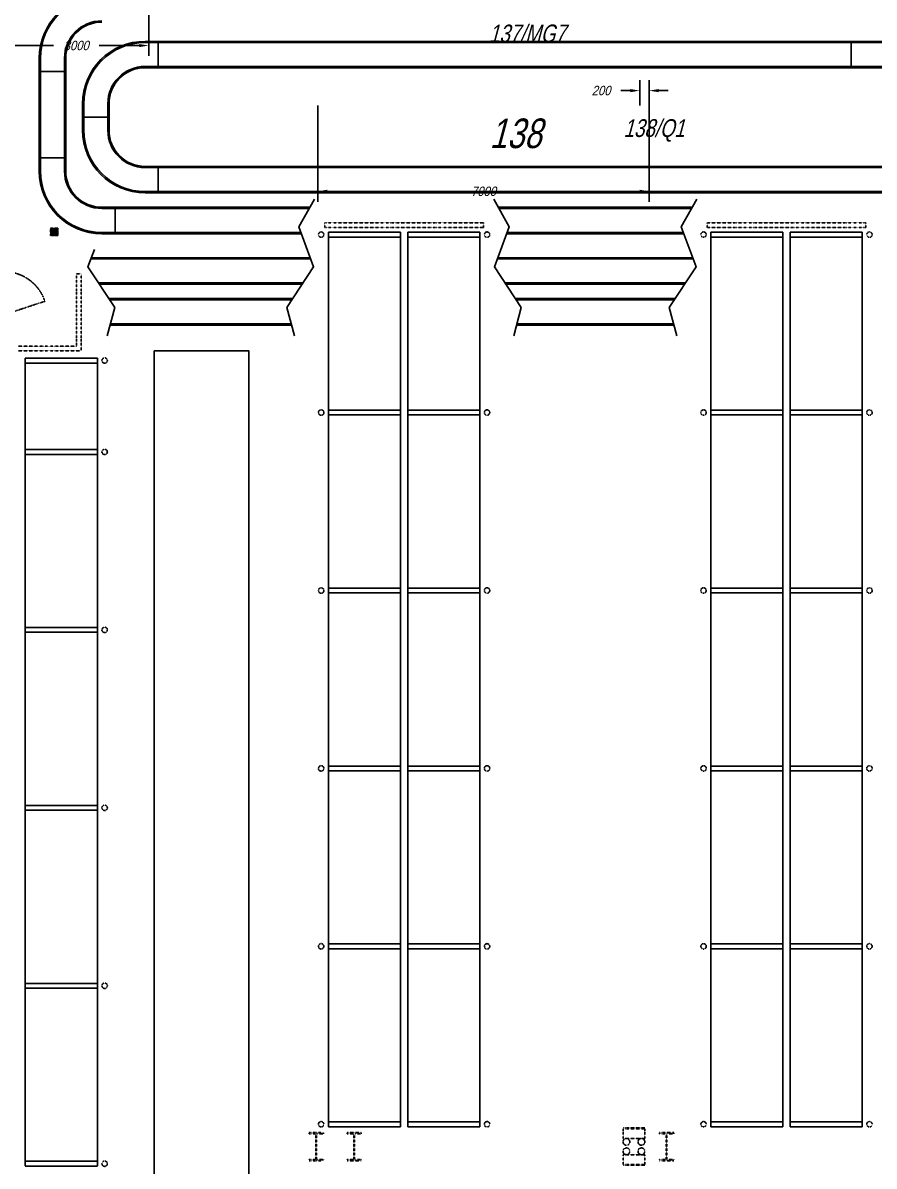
# Model space of a CAD drawing. Header units: millimetres. Extents: x -1732 to 458256, y -4349 to 130988.
# Drawn here: x 66893 to 84873, y 27918 to 52078 of the extents above; entities that cross this region are included whole.
import ezdxf

# ---------------------------------------------------------------- set-up
doc = ezdxf.new("R2010")
doc.units = ezdxf.units.MM
doc.header["$LTSCALE"] = 0.01
doc.header["$MEASUREMENT"] = 0
doc.linetypes.add('PHANTOM2', pattern=[31.75, 15.875, -3.175, 3.175, -3.175, 3.175, -3.175])
doc.layers.get('0').update_dxf_attribs({"color": 251, "linetype": 'CONTINUOUS'})
doc.layers.get('DEFPOINTS').update_dxf_attribs({"color": 251, "linetype": 'CONTINUOUS'})
for name, color, linetype in [('CHARIOTS', 251, 'CONTINUOUS'), ('DIMNEW', 251, 'CONTINUOUS'), ('F-E-EQP', 251, 'CONTINUOUS'), ('F-E-EQP-PH2', 251, 'PHANTOM2'), ('NODETEXT', 5, 'CONTINUOUS'), ('NODETEXTOLD', 5, 'CONTINUOUS'), ('S-E-ACI', 251, 'PHANTOM2'), ('S-E-BET', 251, 'PHANTOM2')]:
    doc.layers.add(name, color=color, linetype=linetype)
doc.styles.add('Arial', font='arial.ttf', dxfattribs={"width": 0.85, "oblique": 15})
doc.styles.add('TEXTXP', font='arial.ttf', dxfattribs={"width": 0.75, "oblique": 15})
doc.dimstyles.get("Standard").update_dxf_attribs({"dimtxt": 0.18, "dimasz": 0.18, "dimexe": 0.18, "dimexo": 0.0625, "dimgap": 0.09, "dimtad": 0, "dimtih": 1, "dimtoh": 1, "dimdec": 4, "dimzin": 0, "dimdsep": 46, "dimtxsty": 'Arial', "dimcen": 0.09, "dimadec": 0, "dimazin": 0, "dimtfac": 1, "dimtdec": 4, "dimtofl": 0, "dimtmove": 0, "dimatfit": 3, "dimfxl": 1, "dimtolj": 1, "dimtzin": 0, "dimarcsym": 0})

# ---------------------------------------------------------------- blocks, each defined once
blk = doc.blocks.new('*X0')
at = {"color": 0}
for p, q in [((154052, 82922), (154201, 83071)), ((154052, 82924), (154199, 83071)), ((154052, 82926), (154197, 83071)), ((154052, 82928), (154196, 83071)), ((154052, 82930), (154194, 83071)), ((154052, 82931), (154192, 83071)), ((154052, 82933), (154190, 83071)), ((154052, 82935), (154189, 83071)), ((154052, 82937), (154187, 83071)), ((154052, 82938), (154185, 83071)), ((154052, 82940), (154183, 83071)), ((154052, 82942), (154182, 83071)), ((154052, 82944), (154180, 83071)), ((154052, 82945), (154178, 83071)), ((154052, 82947), (154176, 83071)), ((154052, 82949), (154174, 83071)), ((154052, 82951), (154173, 83071)), ((154052, 82953), (154171, 83071)), ((154052, 82954), (154169, 83071)), ((154052, 82956), (154167, 83071)), ((154052, 82958), (154166, 83071)), ((154052, 82960), (154164, 83071)), ((154052, 82961), (154162, 83071)), ((154052, 82963), (154160, 83071)), ((154052, 82965), (154159, 83071)), ((154052, 82967), (154157, 83071)), ((154052, 82968), (154155, 83071)), ((154052, 82970), (154153, 83071)), ((154052, 82972), (154152, 83071)), ((154052, 82974), (154150, 83071)), ((154052, 82976), (154148, 83071)), ((154052, 82977), (154146, 83071)), ((154052, 82979), (154144, 83071)), ((154052, 82981), (154143, 83071)), ((154052, 82983), (154141, 83071)), ((154052, 82984), (154139, 83071)), ((154052, 82986), (154137, 83071)), ((154052, 82988), (154136, 83071)), ((154052, 82990), (154134, 83071)), ((154052, 82991), (154132, 83071)), ((154052, 82993), (154130, 83071)), ((154052, 82995), (154129, 83071)), ((154052, 82997), (154127, 83071)), ((154052, 82998), (154125, 83071)), ((154052, 83000), (154123, 83071)), ((154052, 83002), (154121, 83071)), ((154052, 83004), (154120, 83071)), ((154052, 83006), (154118, 83071)), ((154052, 83007), (154116, 83071)), ((154052, 83009), (154114, 83071)), ((154052, 83011), (154113, 83071)), ((154052, 83013), (154111, 83071)), ((154052, 83014), (154109, 83071)), ((154052, 83016), (154107, 83071)), ((154052, 83018), (154106, 83071)), ((154052, 83020), (154104, 83071)), ((154052, 83021), (154102, 83071)), ((154052, 83023), (154100, 83071)), ((154052, 83025), (154098, 83071)), ((154052, 83027), (154097, 83071)), ((154052, 83029), (154095, 83071)), ((154052, 83030), (154093, 83071)), ((154052, 83032), (154091, 83071)), ((154052, 83034), (154090, 83071)), ((154052, 83036), (154088, 83071)), ((154052, 83037), (154086, 83071)), ((154052, 83039), (154084, 83071)), ((154052, 83041), (154083, 83071)), ((154052, 83043), (154081, 83071)), ((154052, 83044), (154079, 83071)), ((154052, 83046), (154077, 83071)), ((154052, 83048), (154076, 83071)), ((154052, 83050), (154074, 83071)), ((154052, 83052), (154072, 83071)), ((154052, 83053), (154070, 83071)), ((154052, 83055), (154068, 83071)), ((154052, 83057), (154067, 83071)), ((154052, 83059), (154065, 83071)), ((154052, 83060), (154063, 83071)), ((154052, 83062), (154061, 83071)), ((154052, 83064), (154060, 83071)), ((154052, 83066), (154058, 83071)), ((154052, 83067), (154056, 83071)), ((154052, 83069), (154054, 83071)), ((154052, 83071), (154053, 83071)), ((154053, 82921), (154202, 83071)), ((154055, 82921), (154202, 83069)), ((154056, 82921), (154202, 83067)), ((154058, 82921), (154202, 83065)), ((154060, 82921), (154202, 83064)), ((154062, 82921), (154202, 83062)), ((154063, 82921), (154202, 83060)), ((154065, 82921), (154202, 83058)), ((154067, 82921), (154202, 83057)), ((154069, 82921), (154202, 83055)), ((154070, 82921), (154202, 83053)), ((154072, 82921), (154202, 83051)), ((154074, 82921), (154202, 83050)), ((154076, 82921), (154202, 83048)), ((154078, 82921), (154202, 83046)), ((154079, 82921), (154202, 83044)), ((154081, 82921), (154202, 83042)), ((154083, 82921), (154202, 83041)), ((154085, 82921), (154202, 83039)), ((154086, 82921), (154202, 83037)), ((154088, 82921), (154202, 83035)), ((154090, 82921), (154202, 83034)), ((154092, 82921), (154202, 83032)), ((154093, 82921), (154202, 83030)), ((154095, 82921), (154202, 83028)), ((154097, 82921), (154202, 83027)), ((154099, 82921), (154202, 83025)), ((154101, 82921), (154202, 83023)), ((154102, 82921), (154202, 83021)), ((154104, 82921), (154202, 83019)), ((154106, 82921), (154202, 83018)), ((154108, 82921), (154202, 83016)), ((154109, 82921), (154202, 83014)), ((154111, 82921), (154202, 83012)), ((154113, 82921), (154202, 83011)), ((154115, 82921), (154202, 83009)), ((154116, 82921), (154202, 83007)), ((154118, 82921), (154202, 83005)), ((154120, 82921), (154202, 83004)), ((154122, 82921), (154202, 83002)), ((154123, 82921), (154202, 83000)), ((154125, 82921), (154202, 82998)), ((154127, 82921), (154202, 82996)), ((154129, 82921), (154202, 82995)), ((154131, 82921), (154202, 82993)), ((154132, 82921), (154202, 82991)), ((154134, 82921), (154202, 82989)), ((154136, 82921), (154202, 82988)), ((154138, 82921), (154202, 82986)), ((154139, 82921), (154202, 82984)), ((154141, 82921), (154202, 82982)), ((154143, 82921), (154202, 82981)), ((154145, 82921), (154202, 82979)), ((154146, 82921), (154202, 82977)), ((154148, 82921), (154202, 82975)), ((154150, 82921), (154202, 82973)), ((154152, 82921), (154202, 82972)), ((154154, 82921), (154202, 82970)), ((154155, 82921), (154202, 82968)), ((154157, 82921), (154202, 82966)), ((154159, 82921), (154202, 82965)), ((154161, 82921), (154202, 82963)), ((154162, 82921), (154202, 82961)), ((154164, 82921), (154202, 82959)), ((154166, 82921), (154202, 82958)), ((154168, 82921), (154202, 82956)), ((154169, 82921), (154202, 82954)), ((154171, 82921), (154202, 82952)), ((154173, 82921), (154202, 82951)), ((154175, 82921), (154202, 82949)), ((154177, 82921), (154202, 82947)), ((154178, 82921), (154202, 82945)), ((154180, 82921), (154202, 82943)), ((154182, 82921), (154202, 82942)), ((154184, 82921), (154202, 82940)), ((154185, 82921), (154202, 82938)), ((154187, 82921), (154202, 82936)), ((154189, 82921), (154202, 82935)), ((154191, 82921), (154202, 82933)), ((154192, 82921), (154202, 82931)), ((154194, 82921), (154202, 82929)), ((154196, 82921), (154202, 82928)), ((154198, 82921), (154202, 82926)), ((154200, 82921), (154202, 82924)), ((154201, 82921), (154202, 82922))]:
    blk.add_line(p, q, dxfattribs=at)
blk = doc.blocks.new('*D52')
at = {"layer": 'DEFPOINTS', "color": 0, "transparency": 16777216}
for p in [(73122, 50334), (80122, 50334), (80122, 48517)]:
    blk.add_point(p, dxfattribs=at)
at = {"layer": 'DIMNEW', "color": 0, "lineweight": -2, "transparency": 16777216}
for p, q in [((73122, 50334), (73122, 48297)), ((80122, 50334), (80122, 48297)), ((73322, 48517), (76142, 48517)), ((79922, 48517), (77102, 48517))]:
    blk.add_line(p, q, dxfattribs=at)
at = {"layer": 'DIMNEW', "color": 0, "transparency": 16777216}
for points in [[(73322, 48551), (73322, 48484), (73122, 48517)], [(79922, 48551), (79922, 48484), (80122, 48517)]]:
    blk.add_solid(points, dxfattribs=at)
at = {"layer": 'DIMNEW', "color": 0, "transparency": 16777216, "insert": (76622, 48517), "char_height": 200, "attachment_point": 5, "style": 'Arial'}
blk.add_mtext('\\A1;7000', dxfattribs=at)
blk = doc.blocks.new('*D53')
at = {"layer": 'DEFPOINTS', "color": 0, "transparency": 16777216}
for p in [(79922, 50646), (79922, 50334), (80122, 50334)]:
    blk.add_point(p, dxfattribs=at)
at = {"layer": 'DIMNEW', "color": 0, "lineweight": -2, "transparency": 16777216}
for p, q in [((79922, 50334), (79922, 50866)), ((80122, 50334), (80122, 50866)), ((79722, 50646), (79522, 50646)), ((80322, 50646), (80522, 50646))]:
    blk.add_line(p, q, dxfattribs=at)
at = {"layer": 'DIMNEW', "color": 0, "transparency": 16777216}
for points in [[(79722, 50679), (79722, 50612), (79922, 50646)], [(80322, 50679), (80322, 50612), (80122, 50646)]]:
    blk.add_solid(points, dxfattribs=at)
at = {"layer": 'DIMNEW', "color": 0, "transparency": 16777216, "insert": (79106, 50646), "char_height": 200, "attachment_point": 5, "style": 'Arial'}
blk.add_mtext('\\A1;200', dxfattribs=at)
blk = doc.blocks.new('*D48')
at = {"layer": 'DEFPOINTS', "color": 0, "transparency": 16777216}
for p in [(66489, 52334), (69551, 52334), (69551, 51598)]:
    blk.add_point(p, dxfattribs=at)
at = {"layer": 'DIMNEW', "color": 0, "lineweight": -2, "transparency": 16777216}
for p, q in [((66489, 52334), (66489, 51378)), ((69551, 52334), (69551, 51378)), ((66689, 51598), (67539, 51598)), ((69351, 51598), (68501, 51598))]:
    blk.add_line(p, q, dxfattribs=at)
at = {"layer": 'DIMNEW', "color": 0, "transparency": 16777216}
for points in [[(66689, 51631), (66689, 51565), (66489, 51598)], [(69351, 51631), (69351, 51565), (69551, 51598)]]:
    blk.add_solid(points, dxfattribs=at)
at = {"layer": 'DIMNEW', "color": 0, "transparency": 16777216, "insert": (68020, 51598), "char_height": 200, "attachment_point": 5, "style": 'Arial'}
blk.add_mtext('\\A1;3000', dxfattribs=at)

msp = doc.modelspace()

# ---------------------------------------------------------------- linework, layer by layer
at = {"layer": 'CHARIOTS', "linetype": 'Continuous'}
msp.add_lwpolyline([(69667, 45147.00422), (69667, 5494), (71667, 5494), (71667, 45147.00422)], close=True, dxfattribs=at)
at = {"layer": 'F-E-EQP'}
for p, q in [((105878.06331, 51687.06744), (69474.48159, 51687.06744)), ((105878.06331, 51661.66709), (69474.48159, 51661.66709)), ((69753.68159, 51687.06744), (69753.68159, 51130.93507)), ((84385.0856, 51128.26744), (84384.95801, 51687.06744)), ((67239.75801, 48943.72592), (67239.75801, 51331.53163)), ((67265.15835, 48943.72592), (67265.15835, 51331.52487)), ((67773.15766, 51331.72873), (67773.15766, 48943.52592)), ((67798.55801, 51331.72592), (67798.55801, 48943.52592)), ((67239.75801, 51052.32592), (67798.55801, 51052.32592)), ((69474.55801, 51156.33542), (105877.86331, 51156.33542)), ((69474.55801, 51130.93507), (105877.86331, 51130.93507)), ((68153.75801, 50366.06747), (68153.75801, 50086.92592)), ((68179.15835, 50366.06747), (68179.15835, 50086.92592)), ((68687.15766, 50086.92592), (68687.15766, 50368.93507)), ((68712.55801, 50086.92592), (68712.55801, 50368.93507)), ((68153.75801, 50086.92592), (68153.75801, 49807.72592)), ((68153.75801, 50086.92592), (68712.55801, 50086.92592)), ((68153.75801, 50086.92592), (68712.55801, 50086.92592)), ((68179.15835, 50086.92592), (68179.15835, 49807.72592)), ((68687.15766, 49807.52592), (68687.15766, 50086.92592)), ((68712.55801, 49807.52592), (68712.55801, 50086.92592)), ((67239.75801, 49222.92592), (67798.55801, 49222.92592)), ((69474.55801, 49045.52592), (108540.2126, 49045.52592)), ((69753.68159, 49045.52592), (69753.68159, 48486.72592)), ((69474.55801, 49020.12557), (108540.2126, 49020.12557)), ((69474.75801, 48512.12627), (108540.2126, 48512.12627)), ((69474.75801, 48486.72592), (108540.2126, 48486.72592)), ((68560.55801, 48181.52592), (72954.98684, 48181.52592)), ((68560.55801, 48156.12557), (72940.7522, 48156.12557)), ((68839.95801, 47622.72592), (68839.95801, 48181.52592)), ((76935.32552, 48181.52592), (81031.98684, 48181.52592)), ((76949.56016, 48156.12557), (81017.7522, 48156.12557)), ((68560.75801, 47648.12627), (72766.14223, 47648.12627)), ((68560.75801, 47622.72592), (72775.54726, 47622.72592)), ((73345.15618, 47653.78228), (73345.15618, 28751.78228)), ((74869.15618, 47653.78228), (73345.15618, 47653.78228)), ((74869.15618, 47653.78228), (74869.15618, 28751.78228)), ((75021.15618, 47653.78228), (75021.15618, 28751.78228)), ((76545.15618, 47653.78228), (75021.15618, 47653.78228)), ((76545.15618, 47653.78228), (76545.15618, 28751.78228)), ((77114.7651, 47622.72592), (80852.54726, 47622.72592)), ((77124.17013, 47648.12627), (80843.14223, 47648.12627)), ((81422.15618, 47653.78228), (81422.15618, 28751.78228)), ((82946.15618, 47653.78228), (81422.15618, 47653.78228)), ((82946.15618, 47653.78228), (82946.15618, 28751.78228)), ((84622.15618, 47653.78228), (83098.15618, 47653.78228)), ((83098.15618, 47653.78228), (83098.15618, 28751.78228)), ((84622.15618, 47653.78228), (84622.15618, 28751.78228)), ((74869.15618, 47551.78228), (73345.15618, 47551.78228)), ((76545.15618, 47551.78228), (75021.15618, 47551.78228)), ((82946.15618, 47551.78228), (81422.15618, 47551.78228)), ((84622.15618, 47551.78228), (83098.15618, 47551.78228)), ((68338.84367, 47114.54782), (72963.7112, 47114.54782)), ((76926.60116, 47114.54782), (81040.7112, 47114.54782)), ((68329.43864, 47089.14747), (72973.11623, 47089.14747)), ((76917.19613, 47089.14747), (81050.11623, 47089.14747)), ((72808.28647, 46581.14817), (68494.2684, 46581.14817)), ((72791.58968, 46555.74782), (68510.96519, 46555.74782)), ((80885.28647, 46581.14817), (77082.02589, 46581.14817)), ((80868.58968, 46555.74782), (77098.72268, 46555.74782)), ((72590.96804, 46250.54782), (68711.58683, 46250.54782)), ((72574.27125, 46225.14747), (68728.28362, 46225.14747)), ((80667.96804, 46250.54782), (77299.34432, 46250.54782)), ((80651.27125, 46225.14747), (77316.04111, 46225.14747)), ((68734.08109, 45691.74782), (72568.47377, 45691.74782)), ((68740.7914, 45717.14817), (72561.76347, 45717.14817)), ((77321.83859, 45691.74782), (80645.47377, 45691.74782)), ((77328.54889, 45717.14817), (80638.76347, 45717.14817)), ((68468.15618, 44992.00394), (66944.15618, 44992.00394)), ((66944.15618, 44992.00394), (66944.15618, 27923.00394)), ((68468.15618, 44992.00394), (68468.15618, 27923.00394)), ((68468.15618, 44890.00394), (66944.15618, 44890.00394)), ((74869.15618, 43893.78228), (73345.15618, 43893.78228)), ((74869.15618, 43791.78228), (73345.15618, 43791.78228)), ((76545.15618, 43893.78228), (75021.15618, 43893.78228)), ((76545.15618, 43791.78228), (75021.15618, 43791.78228)), ((82946.15618, 43893.78228), (81422.15618, 43893.78228)), ((82946.15618, 43791.78228), (81422.15618, 43791.78228)), ((84622.15618, 43893.78228), (83098.15618, 43893.78228)), ((84622.15618, 43791.78228), (83098.15618, 43791.78228)), ((68468.15618, 43061.00394), (66944.15618, 43061.00394)), ((68468.15618, 42959.00394), (66944.15618, 42959.00394)), ((74869.15618, 40133.78228), (73345.15618, 40133.78228)), ((76545.15618, 40133.78228), (75021.15618, 40133.78228)), ((82946.15618, 40133.78228), (81422.15618, 40133.78228)), ((84622.15618, 40133.78228), (83098.15618, 40133.78228)), ((74869.15618, 40031.78228), (73345.15618, 40031.78228)), ((76545.15618, 40031.78228), (75021.15618, 40031.78228)), ((82946.15618, 40031.78228), (81422.15618, 40031.78228)), ((84622.15618, 40031.78228), (83098.15618, 40031.78228)), ((68468.15618, 39301.00394), (66944.15618, 39301.00394)), ((68468.15618, 39199.00394), (66944.15618, 39199.00394)), ((74869.15618, 36373.78228), (73345.15618, 36373.78228)), ((74869.15618, 36271.78228), (73345.15618, 36271.78228)), ((76545.15618, 36373.78228), (75021.15618, 36373.78228)), ((76545.15618, 36271.78228), (75021.15618, 36271.78228)), ((82946.15618, 36373.78228), (81422.15618, 36373.78228)), ((82946.15618, 36271.78228), (81422.15618, 36271.78228)), ((84622.15618, 36373.78228), (83098.15618, 36373.78228)), ((84622.15618, 36271.78228), (83098.15618, 36271.78228)), ((68468.15618, 35541.00394), (66944.15618, 35541.00394)), ((68468.15618, 35439.00394), (66944.15618, 35439.00394)), ((74869.15618, 32613.78228), (73345.15618, 32613.78228)), ((74869.15618, 32511.78228), (73345.15618, 32511.78228)), ((76545.15618, 32613.78228), (75021.15618, 32613.78228)), ((76545.15618, 32511.78228), (75021.15618, 32511.78228)), ((82946.15618, 32613.78228), (81422.15618, 32613.78228)), ((82946.15618, 32511.78228), (81422.15618, 32511.78228)), ((84622.15618, 32613.78228), (83098.15618, 32613.78228)), ((84622.15618, 32511.78228), (83098.15618, 32511.78228)), ((68468.15618, 31781.00394), (66944.15618, 31781.00394)), ((68468.15618, 31679.00394), (66944.15618, 31679.00394)), ((74869.15618, 28853.78228), (73345.15618, 28853.78228)), ((74869.15618, 28751.78228), (73345.15618, 28751.78228)), ((76545.15618, 28853.78228), (75021.15618, 28853.78228)), ((76545.15618, 28751.78228), (75021.15618, 28751.78228)), ((82946.15618, 28853.78228), (81422.15618, 28853.78228)), ((82946.15618, 28751.78228), (81422.15618, 28751.78228)), ((84622.15618, 28853.78228), (83098.15618, 28853.78228)), ((84622.15618, 28751.78228), (83098.15618, 28751.78228)), ((68468.15618, 28021.00394), (66944.15618, 28021.00394)), ((68468.15618, 27919.00394), (66944.15618, 27919.00394))]:
    msp.add_line(p, q, dxfattribs=at)
for points in [[(73052.29839, 48355.16906), (72722.34756, 47766.40341), (73034.04683, 46924.59099), (72469.61853, 46065.94226), (72628.27307, 45465.39097)], [(76838.01397, 48355.16906), (77167.9648, 47766.40341), (76856.26553, 46924.59099), (77420.69383, 46065.94226), (77262.0393, 45465.39097)], [(81129.29839, 48355.16906), (80799.34756, 47766.40341), (81111.04683, 46924.59099), (80546.61853, 46065.94226), (80705.27307, 45465.39097)], [(68403.1388, 47288.19097), (68268.50804, 46924.59099), (68832.93634, 46065.94226), (68674.2818, 45465.39097)]]:
    msp.add_lwpolyline(points, dxfattribs=at)
for centre, radius, start, end in [((68560.75801, 51331.52592), 1321, 90, 180), ((68560.75801, 51331.52592), 1295.59965, 90, 180), ((68560.55801, 51331.72592), 787.40035, 90, 180), ((68560.55801, 51331.72592), 762, 90, 180), ((69474.75801, 50366.06747), 1321, 90.011988791, 180), ((69474.75801, 50366.06747), 1295.59965, 90.011988791, 180), ((69474.55801, 50368.93507), 787.40035, 90, 180), ((69474.55801, 50368.93507), 762, 90, 180), ((69474.75801, 49807.72592), 1321, 180, 270), ((69474.75801, 49807.72592), 1295.59965, 180, 270), ((69474.55801, 49807.52592), 787.40035, 180, 270), ((69474.55801, 49807.52592), 762, 180, 270), ((68560.75801, 48943.72592), 1321, 180, 270), ((68560.75801, 48943.72592), 1295.59965, 180, 270), ((68560.55801, 48943.52592), 787.40035, 180, 270), ((68560.55801, 48943.52592), 762, 180, 270)]:
    msp.add_arc(centre, radius, start, end, dxfattribs=at)
at = {"layer": 'F-E-EQP-PH2'}
for p, q in [((76620.15618, 47853.78228), (73270.15618, 47853.78228)), ((73270.15618, 47753.78228), (73270.15618, 47853.78228)), ((76620.15618, 47753.78228), (76620.15618, 47853.78228)), ((84697.15618, 47853.78228), (81347.15618, 47853.78228)), ((81347.15618, 47753.78228), (81347.15618, 47853.78228)), ((84697.15618, 47753.78228), (84697.15618, 47853.78228)), ((76620.15618, 47753.78228), (73270.15618, 47753.78228)), ((84697.15618, 47753.78228), (81347.15618, 47753.78228)), ((68024.16016, 46772.00422), (68024.16118, 45247.00422)), ((68024.16016, 46772.00422), (68124.16016, 46772.00422)), ((68124.16016, 46772.00422), (68124.16125, 45147.00422)), ((66804.16118, 45247.00422), (68024.16118, 45247.00422)), ((66804.16125, 45147.00422), (68124.16125, 45147.00422)), ((80029.15801, 28726.21978), (79569.15801, 28726.21978)), ((79569.15801, 28726.21978), (79569.15801, 28503.21978)), ((80029.15801, 28707.21978), (79569.15801, 28707.21978)), ((80029.15801, 28726.21978), (80029.15801, 28503.21978)), ((80339.25635, 28631.7832), (80339.25635, 28601.78174)), ((80029.15801, 28503.21978), (79569.15801, 28503.21978)), ((79634.24551, 28360.34478), (79646.94551, 28360.34478)), ((79634.24551, 28303.21978), (79646.94551, 28303.21978)), ((79964.07051, 28360.34478), (79951.37051, 28360.34478)), ((79964.07051, 28303.21978), (79951.37051, 28303.21978)), ((79569.15801, 27937.34478), (79569.15801, 28160.34478)), ((80029.15801, 28160.34478), (79569.15801, 28160.34478)), ((80029.15801, 27937.34478), (80029.15801, 28160.34478)), ((80339.25635, 28061.78282), (80339.25635, 28031.78135)), ((80029.15801, 27956.34478), (79569.15801, 27956.34478)), ((80029.15801, 27937.34478), (79569.15801, 27937.34478))]:
    msp.add_line(p, q, dxfattribs=at)
msp.add_lwpolyline([(67629.3684, 47585.80563), (67479.3684, 47585.80543), (67479.36819, 47735.80543), (67629.36819, 47735.80563)], close=True, dxfattribs=at)
for centre, radius in [((73193.15618, 47602.78228), 57), ((76697.15618, 47602.78228), 57), ((81270.15618, 47602.78228), 57), ((84774.15618, 47602.78228), 57), ((68620.15618, 44941.00394), 57), ((73193.15618, 43842.78228), 57), ((76697.15618, 43842.78228), 57), ((81270.15618, 43842.78228), 57), ((84774.15618, 43842.78228), 57), ((68620.15618, 43010.00394), 57), ((73193.15618, 40082.78228), 57), ((76697.15618, 40082.78228), 57), ((81270.15618, 40082.78228), 57), ((84774.15618, 40082.78228), 57), ((68620.15618, 39250.00394), 57), ((73193.15618, 36322.78228), 57), ((76697.15618, 36322.78228), 57), ((81270.15618, 36322.78228), 57), ((84774.15618, 36322.78228), 57), ((68620.15618, 35490.00394), 57), ((73193.15618, 32562.78228), 57), ((76697.15618, 32562.78228), 57), ((81270.15618, 32562.78228), 57), ((84774.15618, 32562.78228), 57), ((68620.15618, 31730.00394), 57), ((73193.15618, 28802.78228), 57), ((76697.15618, 28802.78228), 57), ((81270.15618, 28802.78228), 57), ((84774.15618, 28802.78228), 57), ((79640.59551, 28431.78228), 71.4375), ((79640.59551, 28431.78228), 71.4375), ((79640.59551, 28231.78228), 71.4375), ((79640.59551, 28231.78228), 71.4375), ((79957.72051, 28431.78228), 71.4375), ((79957.72051, 28231.78228), 71.4375), ((68620.15618, 27970.00394), 57)]:
    msp.add_circle(centre, radius, dxfattribs=at)
at = {"layer": 'S-E-ACI'}
for p, q in [((72939.80003, 28631.7832), (72939.80003, 28601.78174)), ((72939.80003, 28631.7832), (73239.76895, 28631.7832)), ((72939.80003, 28601.78174), (73082.30013, 28601.78174)), ((73082.30013, 28601.78174), (73082.30013, 28061.78282)), ((73097.30543, 28601.78174), (73097.30543, 28061.78282)), ((73097.30543, 28601.78174), (73239.76895, 28601.78174)), ((73239.76895, 28631.7832), (73239.76895, 28601.78174)), ((73739.78116, 28631.7832), (74039.75008, 28631.7832)), ((73739.78116, 28631.7832), (73739.78116, 28601.78174)), ((73739.78116, 28601.78174), (73882.28126, 28601.78174)), ((73882.28126, 28601.78174), (73882.28126, 28061.78282)), ((73897.28656, 28601.78174), (73897.28656, 28061.78282)), ((73897.28656, 28601.78174), (74039.75008, 28601.78174)), ((74039.75008, 28631.7832), (74039.75008, 28601.78174)), ((80339.25635, 28631.7832), (80639.2527, 28631.7832)), ((80339.25635, 28601.78174), (80481.78387, 28601.78174)), ((80481.78387, 28601.78174), (80481.78387, 28061.78282)), ((80496.78003, 28601.78174), (80639.2527, 28601.78174)), ((80496.78003, 28601.78174), (80496.78003, 28061.78282)), ((80639.2527, 28631.7832), (80639.2527, 28601.78174)), ((72939.80003, 28061.78282), (73082.30013, 28061.78282)), ((72939.80003, 28061.78282), (72939.80003, 28031.78135)), ((72939.80003, 28031.78135), (73239.76895, 28031.78135)), ((73097.30543, 28061.78282), (73239.76895, 28061.78282)), ((73239.76895, 28061.78282), (73239.76895, 28031.78135)), ((73739.78116, 28061.78282), (73882.28126, 28061.78282)), ((73739.78116, 28061.78282), (73739.78116, 28031.78135)), ((73739.78116, 28031.78135), (74039.75008, 28031.78135)), ((73897.28656, 28061.78282), (74039.75008, 28061.78282)), ((74039.75008, 28061.78282), (74039.75008, 28031.78135)), ((80339.25635, 28061.78282), (80481.78387, 28061.78282)), ((80339.25635, 28031.78135), (80639.2527, 28031.78135)), ((80496.78003, 28061.78282), (80639.2527, 28061.78282)), ((80639.2527, 28061.78282), (80639.2527, 28031.78135))]:
    msp.add_line(p, q, dxfattribs=at)
at = {"layer": 'S-E-BET'}
msp.add_line((66489.15801, 45907.00408), (67357.29906, 46194.1599), dxfattribs=at)
msp.add_arc((66489.15801, 45907.00408), 914.4, 18.302713905, 90, dxfattribs=at)

# ---------------------------------------------------------------- block references
at = {"layer": 'F-E-EQP-PH2', "rotation": 90.00007795634897}
msp.add_blockref('*X0', (150550.95205, -106466.20301), dxfattribs=at)

# ---------------------------------------------------------------- texts
at = {"layer": 'NODETEXT', "style": 'TEXTXP', "oblique": 15, "width": 0.75}
msp.add_text('138', height=625, dxfattribs=at).set_placement((76751.12755, 49431.09838))
at = {"layer": 'NODETEXTOLD', "style": 'TEXTXP', "oblique": 15, "width": 0.75}
for s, p in [('137/MG7', (76736.65152, 51666.64401)), ('138/Q1', (79580.32118, 49666.6368))]:
    msp.add_text(s, height=375, dxfattribs=at).set_placement(p)

# ---------------------------------------------------------------- dimensions: what is measured, and where the dimension line sits
at = {"layer": 'DIMNEW'}
for base, p1, p2, text, picture, middle in [((69551.1205, 51598.0473), (66489.15801, 52334.16107), (69551.1205, 52334.16107), '3000', '*D48', (68020.13925, 51598.0473)), ((79921.94711, 50645.6297), (80121.94711, 50334.16107), (79921.94711, 50334.16107), '200', '*D53', (79106.08277, 50645.6297)), ((80121.94711, 48517.30643), (73121.9585, 50334.16107), (80121.94711, 50334.16107), '7000', '*D52', (76621.95281, 48517.30643))]:
    dim = msp.add_linear_dim(base=base, p1=p1, p2=p2, text=text, dimstyle='Standard', override={"dimscale": 200, "dimtxt": 1, "dimasz": 1, "dimexe": 1.1, "dimexo": 0, "dimgap": 1, "dimtih": 0, "dimtoh": 0, "dimdec": 2, "dimcen": 0}, dxfattribs=at)
    dim.commit()
    dim.dimension.update_dxf_attribs({"geometry": picture, "text_midpoint": middle})

doc.saveas('drawing.dxf')
